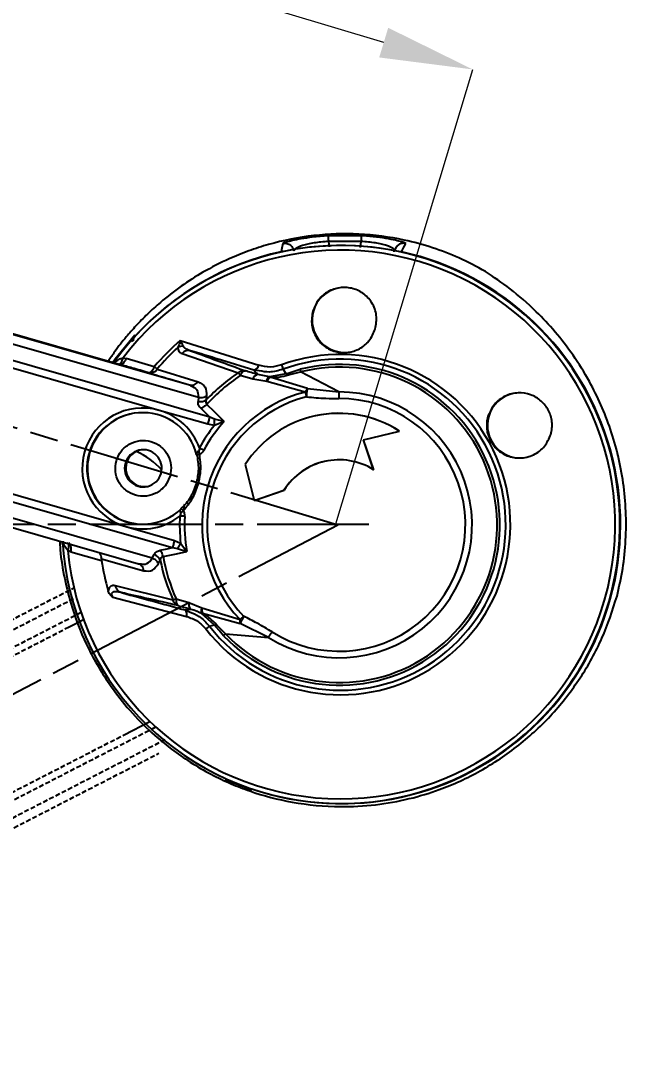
# Model space of a CAD drawing. Header units: millimetres. Extents: x 10469 to 13094, y 11322 to 13178.
# Drawn here: x 11049.4 to 11114.5, y 11862.6 to 11974.3 of the extents above; entities that cross this region are included whole.
import ezdxf

# ---------------------------------------------------------------- set-up
doc = ezdxf.new("R2010")
doc.units = ezdxf.units.MM
doc.linetypes.add('AM_ISO08W050', pattern=[18, 12, -1.5, 3, -1.5])
doc.linetypes.add('DASHED', pattern=[0.75, 0.5, -0.25])
for name, color, linetype, lineweight in [('AM_5', 3, 'Continuous', 25), ('AM_7', 4, 'AM_ISO08W050', 25), ('标注', 3, 'Continuous', 13)]:
    doc.layers.add(name, color=color, linetype=linetype, lineweight=lineweight)
doc.styles.add('SLDTEXTSTYLE1', font='txt.shx', dxfattribs={"width": 0.7, "bigfont": 'gbcbig.shx'})
doc.dimstyles.new('SLDDIMSTYLE12$0', dxfattribs={"dimtxt": 12, "dimasz": 10, "dimexe": 0, "dimexo": 0.0625, "dimgap": 0.875, "dimtad": 1, "dimdec": 1, "dimlfac": 1.8, "dimrnd": 1e-09, "dimzin": 12, "dimdsep": 46, "dimtxsty": 'SLDTEXTSTYLE1', "dimcen": 0.09, "dimdle": 8.16, "dimclrd": 3, "dimclre": 3, "dimadec": 0, "dimazin": 3, "dimtfac": 1, "dimtdec": 1, "dimtofl": 0, "dimtmove": 0, "dimatfit": 3, "dimfxl": 0, "dimfrac": 2, "dimtolj": 1, "dimlwd": 5, "dimlwe": 5, "dimarcsym": 0})
doc.dimstyles.new('SLDDIMSTYLE12$2', dxfattribs={"dimtxt": 12, "dimasz": 10, "dimexe": 0, "dimexo": 0.0625, "dimgap": 0.875, "dimtad": 1, "dimdec": 1, "dimlfac": 1.8, "dimrnd": 1e-09, "dimzin": 12, "dimdsep": 46, "dimtxsty": 'SLDTEXTSTYLE1', "dimcen": 0.09, "dimdle": 8.16, "dimclrd": 3, "dimclre": 3, "dimadec": 0, "dimazin": 3, "dimtfac": 1, "dimtdec": 1, "dimtofl": 0, "dimtmove": 0, "dimatfit": 3, "dimfxl": 0, "dimfrac": 2, "dimtolj": 1, "dimlwd": 5, "dimlwe": 5, "dimarcsym": 0})

# ---------------------------------------------------------------- blocks, each defined once
blk = doc.blocks.new('*D28')
at = {"layer": 'Defpoints', "color": 0, "transparency": 16777216}
for p in [(10840.06, 11993.36), (11083.47, 11920.04), (11083.47, 11920.04), (10813.68, 11858.92), (10858.18, 11802.62)]:
    blk.add_point(p, dxfattribs=at)
at = {"layer": '标注', "color": 3, "linetype": 'Continuous', "lineweight": 5, "transparency": 16777216}
blk.add_line((10840, 11993.38), (10818.59, 11999.82), dxfattribs=at)
at = {"layer": '标注', "color": 3, "lineweight": 5, "transparency": 16777216}
blk.add_line((10858.12, 11802.6), (10838.16, 11792.19), dxfattribs=at)
at = {"layer": '标注', "color": 3, "linetype": 'Continuous', "lineweight": 5, "transparency": 16777216}
blk.add_arc((11083.47, 11920.04), 276.63, 165.3097, 205.4569, dxfattribs=at)
at = {"layer": '标注', "color": 3, "transparency": 16777216}
for points in [[(10814.28, 11990.65), (10817.49, 11989.74), (10818.59, 11999.82)], [(10835.19, 11801.88), (10832.2, 11800.4), (10838.16, 11792.19)]]:
    blk.add_solid(points, dxfattribs=at)
at = {"layer": '标注', "color": 0, "transparency": 16777216, "insert": (10813.59, 11898.32), "char_height": 10, "attachment_point": 5, "rotation": 274.6015, "style": 'SLDTEXTSTYLE1'}
blk.add_mtext('\\A1;60%%D', dxfattribs=at)
blk = doc.blocks.new('*D26')
at = {"layer": 'AM_5', "color": 3, "linetype": 'Continuous', "lineweight": 5, "transparency": 16777216}
blk.add_arc((11083.54, 11920.11), 239.02, 165.7415, 177.6027, dxfattribs=at)
at = {"layer": 'AM_5', "color": 3, "transparency": 16777216}
for points in [[(10850.28, 11979.43), (10853.49, 11978.54), (10854.55, 11988.62)], [(10846.4, 11930.08), (10843.07, 11930.15), (10844.53, 11920.11)]]:
    blk.add_solid(points, dxfattribs=at)
at = {"layer": 'Defpoints', "color": 0, "transparency": 16777216}
for p in [(10824.56, 11997.59), (10849, 11966.15), (10833.14, 11920.11), (11083.65, 11920.08), (11086.8, 11920.11)]:
    blk.add_point(p, dxfattribs=at)
at = {"layer": 'AM_5', "color": 0, "transparency": 16777216, "insert": (10840.24, 11955.73), "char_height": 12, "attachment_point": 5, "rotation": 81.6721, "style": 'SLDTEXTSTYLE1'}
blk.add_mtext('\\A1;15%%D', dxfattribs=at)
blk = doc.blocks.new('*D27')
at = {"layer": 'AM_5', "color": 3, "linetype": 'Continuous', "lineweight": 5, "transparency": 16777216}
for p, q in [((10873.14, 11984.59), (10887.55, 12032.43)), ((11088.41, 11971.94), (10897.12, 12029.55))]:
    blk.add_line(p, q, dxfattribs=at)
at = {"layer": 'AM_5', "color": 3, "lineweight": 5, "transparency": 16777216}
blk.add_line((11083.26, 11920.17), (11097.98, 11969.05), dxfattribs=at)
at = {"layer": 'AM_5', "color": 3, "transparency": 16777216}
for points in [[(10897.6, 12031.15), (10896.64, 12027.95), (10887.55, 12032.43)], [(11088.89, 11973.53), (11087.92, 11970.34), (11097.98, 11969.05)]]:
    blk.add_solid(points, dxfattribs=at)
at = {"layer": 'Defpoints', "color": 0, "transparency": 16777216}
for p in [(10887.55, 12032.43), (10873.12, 11984.53), (11083.24, 11920.11)]:
    blk.add_point(p, dxfattribs=at)
at = {"layer": 'AM_5', "color": 0, "transparency": 16777216, "insert": (10994.75, 12007.33), "char_height": 12, "attachment_point": 5, "rotation": 343.2384, "style": 'SLDTEXTSTYLE1'}
blk.add_mtext('\\A1;245', dxfattribs=at)

msp = doc.modelspace()

# ---------------------------------------------------------------- linework, layer by layer
at = {"color": 7, "linetype": 'Continuous', "lineweight": 25}
for p, q in [((11082.431, 11951.165), (11080.717, 11951.009)), ((11086.006, 11951.165), (11082.431, 11951.165)), ((11086.56, 11951.127), (11086.006, 11951.165)), ((11077.596, 11950.377), (11077.539, 11950.341)), ((11085.958, 11950.548), (11082.461, 11950.548)), ((11082.461, 11950.548), (11082.537, 11949.962)), ((11085.958, 11950.548), (11085.884, 11949.919)), ((11090.789, 11950.341), (11090.585, 11950.438)), ((11077.51, 11949.447), (11077.496, 11949.444)), ((11080.839, 11943.08), (11080.78, 11943.067)), ((11046.373, 11941.191), (11067.524, 11935.126)), ((11059.966, 11937.306), (11046.399, 11941.197)), ((11046.068, 11940.223), (11068.478, 11933.797)), ((11066.528, 11939.919), (11066.442, 11939.6)), ((11066.528, 11939.919), (11074.958, 11937.237)), ((11066.528, 11939.919), (11066.664, 11939.657)), ((11064.271, 11932.389), (11045.352, 11937.814)), ((11069.717, 11931.661), (11045.576, 11938.584)), ((11060.377, 11938.05), (11060.723, 11937.978)), ((11063.735, 11937.087), (11060.723, 11937.978)), ((11066.736, 11938.507), (11072.769, 11936.431)), ((11074.446, 11936.72), (11070.947, 11937.788)), ((11059.432, 11937.459), (11059.446, 11937.502)), ((11059.871, 11937.357), (11060.044, 11937.323)), ((11060.044, 11937.323), (11059.966, 11937.306)), ((11064.037, 11936.826), (11068.439, 11935.448)), ((11075.018, 11936.647), (11074.446, 11936.72)), ((11077.913, 11936.334), (11077.58, 11936.804)), ((11077.913, 11936.334), (11078.656, 11936.568)), ((11078.169, 11936.2), (11079.469, 11936.52)), ((11078.656, 11936.568), (11079.404, 11936.803)), ((11083.589, 11934.367), (11079.469, 11936.52)), ((11063.069, 11936.447), (11063.327, 11936.37)), ((11074.32, 11935.728), (11072.969, 11936.122)), ((11075.826, 11935.483), (11074.32, 11935.728)), ((11076.11, 11936.007), (11074.876, 11936.232)), ((11079.974, 11934.362), (11075.826, 11935.483)), ((11077.913, 11936.334), (11076.11, 11936.007)), ((11080.206, 11934.726), (11076.19, 11935.943)), ((11067.524, 11935.126), (11067.638, 11935.049)), ((11067.524, 11935.126), (11067.765, 11935.096)), ((11067.75, 11935.099), (11067.734, 11935.049)), ((11080.206, 11934.726), (11083.589, 11934.367)), ((11068.478, 11933.797), (11068.435, 11933.352)), ((11069.345, 11933.938), (11069.312, 11933.504)), ((11069.493, 11930.892), (11064.271, 11932.389)), ((11069.717, 11931.661), (11068.75, 11932.611)), ((11070.218, 11931.457), (11069.717, 11931.661)), ((11071.241, 11931.188), (11070.196, 11930.775)), ((11071.241, 11931.188), (11070.218, 11931.457)), ((11081.087, 11931.805), (11081.077, 11931.803)), ((11099.696, 11931.749), (11099.617, 11931.732)), ((11070.196, 11930.775), (11069.493, 11930.892)), ((11086.22, 11929.203), (11090.087, 11930.167)), ((11086.23, 11929.205), (11090.097, 11930.17)), ((11090.097, 11930.17), (11090.087, 11930.167)), ((11086.23, 11929.205), (11086.22, 11929.203)), ((11087.323, 11926), (11086.22, 11929.203)), ((11087.333, 11926.002), (11086.23, 11929.205)), ((11056.717, 11927.796), (11056.777, 11927.809)), ((11068.286, 11927.692), (11068.317, 11927.621)), ((11068.497, 11928.009), (11068.59, 11927.651)), ((11060.622, 11926.706), (11060.751, 11926.734)), ((11073.506, 11926.557), (11074.47, 11922.69)), ((11041.769, 11925.318), (11060.688, 11919.893)), ((11087.333, 11926.002), (11087.323, 11926)), ((11041.553, 11924.55), (11065.693, 11917.627)), ((11074.47, 11922.69), (11077.673, 11923.793)), ((11074.48, 11922.692), (11077.683, 11923.795)), ((11077.683, 11923.795), (11077.673, 11923.793)), ((11040.86, 11921.966), (11062.023, 11915.897)), ((11063.517, 11916.494), (11041.107, 11922.921)), ((11074.48, 11922.692), (11074.47, 11922.69)), ((11066.862, 11921.621), (11066.592, 11921.368)), ((11060.688, 11919.893), (11065.91, 11918.395)), ((11053.793, 11918.323), (11053.817, 11917.96)), ((11065.693, 11917.627), (11066.226, 11917.534)), ((11065.91, 11918.395), (11066.568, 11918.121)), ((11066.226, 11917.534), (11067.235, 11917.216)), ((11066.568, 11918.121), (11067.235, 11917.216)), ((11054.762, 11917.19), (11054.432, 11917.315)), ((11054.762, 11917.19), (11058.066, 11916.255)), ((11058.052, 11916.427), (11062.618, 11915.146)), ((11063.517, 11916.494), (11063.715, 11916.889)), ((11062.011, 11915.9), (11062.159, 11915.903)), ((11062.241, 11915.848), (11062.224, 11915.8)), ((11064.177, 11915.913), (11064.377, 11916.293)), ((11065.758, 11911.979), (11059.571, 11913.52)), ((11059.261, 11912.293), (11067.212, 11910.222)), ((11066.089, 11912.131), (11067.443, 11911.743)), ((11067.126, 11910.859), (11067.05, 11910.924)), ((11067.05, 11910.924), (11067.516, 11910.708)), ((11067.443, 11911.743), (11068.848, 11911.148)), ((11068.848, 11911.148), (11072.956, 11909.885)), ((11056.133, 11909.876), (11054.569, 11909.073)), ((11070.171, 11909.335), (11068.814, 11910.56)), ((11068.915, 11910.569), (11072.961, 11909.457)), ((11069.662, 11909.187), (11070.171, 11909.335)), ((11070.716, 11908.7), (11070.171, 11909.335)), ((11071.392, 11908.349), (11070.458, 11909.308)), ((11071.188, 11908.149), (11070.716, 11908.7)), ((11076.02, 11907.966), (11072.961, 11909.457)), ((11071.392, 11908.349), (11076.02, 11907.966)), ((11060.507, 11897.508), (11063.271, 11898.928)), ((11071.355, 11892.709), (11074.227, 11891.569)), ((11074.236, 11891.683), (11074.234, 11891.678)), ((11090.116, 11890.786), (11090.13, 11890.789))]:
    msp.add_line(p, q, dxfattribs=at)
at = {"color": 7, "linetype": 'DASHED', "lineweight": 25}
for p, q in [((11035.494, 11903.243), (11055.068, 11913.294)), ((11035.934, 11902.329), (11055.353, 11912.3)), ((11055.862, 11910.638), (11036.697, 11900.797)), ((11054.569, 11909.073), (11037.06, 11900.082)), ((11042.999, 11888.518), (11060.507, 11897.508)), ((11043.367, 11887.81), (11063.888, 11898.347)), ((11064.896, 11896.966), (11044.156, 11886.317)), ((11044.63, 11885.452), (11064.215, 11895.509))]:
    msp.add_line(p, q, dxfattribs=at)
at = {"color": 7, "linetype": 'Continuous', "lineweight": 25, "flags": 128}
for points in [[(11077.539, 11950.341), (11077.445, 11949.838), (11077.372, 11949.443)], [(11090.317, 11949.443), (11090.582, 11949.946), (11090.789, 11950.341)], [(11077.6, 11949.467), (11077.571, 11949.466), (11077.372, 11949.443)], [(11089.708, 11949.864), (11089.494, 11949.457), (11089.477, 11949.424)], [(11061.63, 11940.474), (11059.527, 11937.901), (11059.202, 11937.446)], [(11061.697, 11940.397), (11061.66, 11940.44), (11061.63, 11940.474)], [(11063.069, 11936.447), (11063.151, 11936.439), (11063.238, 11936.46), (11063.328, 11936.508), (11063.419, 11936.582), (11063.507, 11936.68), (11063.591, 11936.799), (11063.668, 11936.936), (11063.735, 11937.087)], [(11071.241, 11931.188), (11070.192, 11932.215), (11069.367, 11933.023)], [(11064.372, 11917.342), (11065.112, 11917.502), (11065.693, 11917.627)], [(11064.678, 11916.668), (11066.111, 11916.975), (11067.235, 11917.216)], [(11074.234, 11891.678), (11074.23, 11891.617), (11074.227, 11891.569)]]:
    msp.add_lwpolyline(points, dxfattribs=at)
at = {"color": 7, "linetype": 'Continuous', "lineweight": 25}
for centre, radius, start, end in [((11083.806, 11920.116), 29.999, 343.99795, 144.37216), ((11083.819, 11920.118), 30, 343.99967, 102.14019), ((11083.798, 11920.114), 29.499, 185.44631, 142.55572), ((11083.844, 11920.126), 30.023, 102.44988, 137.53256), ((11083.844, 11920.124), 30.025, 251.33315, 77.54961), ((11084.204, 11942.115), 3.5, 102.14289, 164.00219), ((11084.204, 11942.115), 3.5, 163.99967, 282.14019), ((11083.779, 11920.111), 26.267, 131.05303, 139.73783), ((11083.775, 11920.11), 25.865, 132.57575, 139.73778), ((11066.826, 11938.196), 1.107, 89.51081, 119.80629), ((11066.926, 11938.159), 1.52, 99.92431, 108.57758), ((11083.733, 11920.1), 18.298, 217.80792, 110.19454), ((11083.725, 11920.098), 17.8, 217.80792, 110.19454), ((11063.285, 11937.321), 0.9, 256.13749, 326.65871), ((11040.158, 11909.435), 36.339, 48.9186, 49.54784), ((11083.647, 11920.081), 17.251, 223.76375, 104.2387), ((11083.641, 11920.08), 16.961, 223.76387, 104.23864), ((11074.273, 11937.403), 0.705, 284.25693, 346.38415), ((11083.645, 11920.082), 19.636, 123.62673, 136.87996), ((11083.641, 11920.081), 19.267, 123.6355, 137.80261), ((11097.529, 11952.307), 29.414, 212.6677, 213.38343), ((11074.994, 11935.544), 0.698, 99.68998, 164.75306), ((11076.787, 11935.096), 1.037, 125.1911, 158.08506), ((11083.614, 11920.074), 14.744, 104.28896, 223.71352), ((11083.614, 11920.074), 14.293, 237.90451, 90.09862), ((11081.206, 11933.834), 1.34, 138.28952, 156.79982), ((11162.65, 11954.882), 85.184, 193.93929, 194.29763), ((11083.612, 11920.074), 14.211, 104.28897, 223.71351), ((11083.611, 11920.074), 13.586, 237.90204, 90.10104), ((11103.061, 11930.784), 3.5, 102.14289, 164.00219), ((11062.48, 11926.141), 6.5, 74.0024, 254.00006), ((11062.484, 11926.142), 6, 14.63064, 164.00143), ((11062.544, 11926.155), 6, 102.1429, 164.00218), ((11062.479, 11926.141), 6.5, 19.98893, 73.99815), ((11083.601, 11920.072), 11.999, 57.28113, 147.28505), ((11083.611, 11920.074), 11.999, 57.2812, 102.14227), ((11083.625, 11920.077), 16.638, 138.10256, 151.14854), ((11103.061, 11930.784), 3.5, 163.99967, 282.14019), ((11083.627, 11920.077), 17.17, 141.46177, 151.14852), ((11062.485, 11926.142), 6, 163.9984, 313.36529), ((11062.544, 11926.155), 6, 163.99975, 282.14011), ((11062.544, 11926.155), 2, 343.99745, 164.00009), ((11062.673, 11926.183), 2, 104.03604, 164.00205), ((11058.578, 11920.803), 7.871, 40.83204, 65.81779), ((11006.312, 11815.299), 129.08, 60.91799, 61.15396), ((11062.544, 11926.155), 2, 163.99745, 344.00009), ((11062.673, 11926.183), 2, 163.99943, 280.24751), ((11083.601, 11920.072), 6.999, 57.88144, 147.88541), ((11083.611, 11920.074), 6.999, 102.14271, 147.88527), ((11062.48, 11926.14), 6.499, 253.99862, 308.0114), ((11083.628, 11920.077), 17.172, 176.85372, 186.53999), ((11083.626, 11920.077), 16.639, 176.85373, 189.89901), ((11083.806, 11920.114), 29.998, 183.43897, 344.001), ((11063.329, 11915.793), 1.161, 25.50508, 70.60837), ((11063.172, 11916.39), 1.532, 10.4509, 38.42547), ((11083.643, 11920.08), 19.27, 190.19887, 204.3629), ((11083.78, 11920.11), 26.001, 188.52543, 195.91771), ((11083.647, 11920.081), 19.639, 191.12072, 204.365), ((11118.385, 11796.957), 126.491, 114.42078, 114.58603), ((11083.82, 11920.117), 29.998, 282.14308, 344.002), ((11074.249, 11909.685), 1.308, 171.18744, 190.00395), ((11184.86, 11793.589), 161.391, 133.70869, 133.89737), ((11120.086, 11887.482), 51.998, 154.02865, 154.99957)]:
    msp.add_arc(centre, radius, start, end, dxfattribs=at)
for points, knots in [([(11099.352, 11947.321), (11098.413, 11947.828), (11096.609, 11948.801), (11093.663, 11949.922), (11090.102, 11950.896), (11085.789, 11951.467), (11080.791, 11951.306), (11076.83, 11950.517), (11073.853, 11949.554), (11071.471, 11948.586), (11069.028, 11947.329), (11066.57, 11945.749), (11064.607, 11944.221), (11063.007, 11942.769), (11061.787, 11941.524), (11060.611, 11940.182), (11059.605, 11938.917), (11058.998, 11938.006), (11058.761, 11937.652)], [0, 0, 0, 0, 0.0716141, 0.1376427, 0.2038002, 0.3043716, 0.402157, 0.5046925, 0.5521038, 0.6009821, 0.6712151, 0.7340966, 0.7994339, 0.8433201, 0.8852981, 0.9222529, 0.9697109, 1, 1, 1, 1]), ([(11080.717, 11951.009), (11080.307, 11950.951), (11079.475, 11950.834), (11078.549, 11950.642), (11077.87, 11950.473), (11077.688, 11950.409), (11077.596, 11950.377)], [0, 0, 0, 0, 0.2467046, 0.4997683, 0.7468748, 1, 1, 1, 1]), ([(11082.431, 11951.165), (11082.431, 11951.155), (11082.431, 11951.134), (11082.437, 11950.999), (11082.447, 11950.803), (11082.456, 11950.631), (11082.461, 11950.548)], [0, 0, 0, 0, 0.244843, 0.5001263, 0.7553423, 1, 1, 1, 1]), ([(11086.006, 11951.165), (11086.005, 11951.154), (11086.001, 11951.133), (11085.99, 11950.999), (11085.976, 11950.805), (11085.965, 11950.633), (11085.959, 11950.548)], [0, 0, 0, 0, 0.2506754, 0.4980464, 0.7510697, 1, 1, 1, 1]), ([(11090.585, 11950.438), (11090.429, 11950.486), (11090.123, 11950.578), (11089.215, 11950.779), (11088.029, 11950.984), (11087.047, 11951.08), (11086.56, 11951.127)], [0, 0, 0, 0, 0.2491031, 0.4901997, 0.7472817, 1, 1, 1, 1]), ([(11077.539, 11950.341), (11077.69, 11950.354), (11077.99, 11950.38), (11078.375, 11950.179), (11078.637, 11949.888), (11078.704, 11949.66), (11078.737, 11949.547)], [0, 0, 0, 0, 0.2799949, 0.5581407, 0.7800037, 1, 1, 1, 1]), ([(11082.461, 11950.548), (11082.191, 11950.533), (11081.652, 11950.502), (11080.891, 11950.398), (11080.218, 11950.264), (11079.477, 11950.059), (11078.845, 11949.788), (11078.773, 11949.628), (11078.737, 11949.547)], [0, 0, 0, 0, 0.1216848, 0.2436394, 0.3665866, 0.4908705, 0.7427966, 1, 1, 1, 1]), ([(11089.592, 11949.547), (11089.567, 11949.627), (11089.518, 11949.788), (11088.913, 11950.058), (11088.188, 11950.263), (11087.525, 11950.398), (11086.769, 11950.503), (11086.229, 11950.533), (11085.959, 11950.548)], [0, 0, 0, 0, 0.25669183, 0.50843056, 0.63281467, 0.75589912, 0.87804396, 1, 1, 1, 1]), ([(11090.789, 11950.341), (11090.724, 11950.352), (11090.592, 11950.373), (11090.39, 11950.354), (11090.196, 11950.297), (11090.018, 11950.203), (11089.864, 11950.075), (11089.761, 11949.959), (11089.721, 11949.88), (11089.712, 11949.862)], [0, 0, 0, 0, 0.1570011, 0.3172009, 0.4773885, 0.6343544, 0.7913438, 0.9515396, 1, 1, 1, 1]), ([(11113.496, 11912.393), (11113.719, 11913.378), (11114.163, 11915.349), (11114.47, 11918.428), (11114.493, 11921.522), (11114.211, 11924.577), (11113.648, 11927.539), (11112.828, 11930.367), (11111.781, 11933.038), (11110.433, 11935.745), (11108.77, 11938.401), (11106.823, 11940.906), (11104.528, 11943.343), (11101.924, 11945.592), (11100.223, 11946.736), (11099.352, 11947.321)], [0, 0, 0, 0, 0.0627951, 0.1255982, 0.1880794, 0.2505771, 0.3126556, 0.3746993, 0.4372762, 0.5009385, 0.5820109, 0.6649965, 0.7507977, 0.8724761, 1, 1, 1, 1]), ([(11087.499, 11941.135), (11087.58, 11941.627), (11087.739, 11942.588), (11087.289, 11943.776), (11086.7, 11944.538), (11086.174, 11944.99), (11085.587, 11945.323), (11084.96, 11945.533), (11084.313, 11945.621), (11083.664, 11945.59), (11083.027, 11945.439), (11082.214, 11945.075), (11081.299, 11944.317), (11080.959, 11943.497), (11080.78, 11943.067)], [0, 0, 0, 0, 0.1454096, 0.2843678, 0.3500183, 0.4113214, 0.4701235, 0.5269841, 0.5816264, 0.6365696, 0.6922624, 0.749136, 0.868448, 1, 1, 1, 1]), ([(11080.78, 11943.067), (11080.701, 11942.571), (11080.542, 11941.579), (11081.079, 11940.192), (11081.919, 11939.304), (11082.736, 11938.86), (11083.353, 11938.661), (11083.983, 11938.58), (11084.607, 11938.612), (11085.22, 11938.755), (11086.028, 11939.104), (11086.959, 11939.854), (11087.312, 11940.691), (11087.499, 11941.135)], [0, 0, 0, 0, 0.1426319, 0.2854821, 0.4161443, 0.4747377, 0.529504, 0.5816768, 0.6338546, 0.6858561, 0.7410149, 0.8625746, 1, 1, 1, 1]), ([(11061.63, 11940.474), (11061.581, 11940.415), (11061.486, 11940.299), (11061.399, 11940.093), (11061.362, 11939.915), (11061.371, 11939.809), (11061.373, 11939.776)], [0, 0, 0, 0, 0.3001412, 0.5845824, 0.8690123, 1, 1, 1, 1]), ([(11061.697, 11940.397), (11061.652, 11940.339), (11061.559, 11940.223), (11061.477, 11940.039), (11061.459, 11939.916), (11061.452, 11939.868)], [0, 0, 0, 0, 0.3723099, 0.7541245, 1, 1, 1, 1]), ([(11066.275, 11939.157), (11066.274, 11939.076), (11066.27, 11938.904), (11066.41, 11938.664), (11066.607, 11938.569), (11066.736, 11938.507)], [0, 0, 0, 0, 0.2320046, 0.4979825, 1, 1, 1, 1]), ([(11066.442, 11939.6), (11066.412, 11939.508), (11066.361, 11939.35), (11066.3, 11939.213), (11066.275, 11939.157)], [0, 0, 0, 0, 0.5830316, 1, 1, 1, 1]), ([(11066.835, 11939.303), (11066.808, 11939.361), (11066.759, 11939.469), (11066.694, 11939.597), (11066.664, 11939.657)], [0, 0, 0, 0, 0.5364801, 1, 1, 1, 1]), ([(11067.627, 11938.807), (11067.551, 11938.82), (11067.395, 11938.847), (11067.152, 11938.798), (11066.921, 11938.688), (11066.797, 11938.567), (11066.736, 11938.507)], [0, 0, 0, 0, 0.2454954, 0.5, 0.7545047, 1, 1, 1, 1]), ([(11066.835, 11939.303), (11066.869, 11939.253), (11066.945, 11939.137), (11067.209, 11938.965), (11067.459, 11938.87), (11067.627, 11938.807)], [0, 0, 0, 0, 0.2031095, 0.4647797, 1, 1, 1, 1]), ([(11067.627, 11938.807), (11068.742, 11938.395), (11070.656, 11937.689), (11072.695, 11936.95), (11073.547, 11936.641)], [0, 0, 0, 0, 0.5820752, 1, 1, 1, 1]), ([(11070.947, 11937.788), (11070.873, 11937.811), (11069.75, 11938.153), (11068.652, 11938.491), (11067.627, 11938.807)], [0, 0, 0, 0, 0.0662016, 1, 1, 1, 1]), ([(11059.446, 11937.502), (11059.601, 11937.637), (11059.874, 11937.875), (11060.225, 11937.997), (11060.377, 11938.05)], [0, 0, 0, 0, 0.5684211, 1, 1, 1, 1]), ([(11059.871, 11937.357), (11059.919, 11937.362), (11060.019, 11937.373), (11060.167, 11937.522), (11060.296, 11937.752), (11060.35, 11937.952), (11060.377, 11938.05)], [0, 0, 0, 0, 0.2432266, 0.5000017, 0.7567759, 1, 1, 1, 1]), ([(11060.044, 11937.323), (11060.099, 11937.319), (11060.212, 11937.311), (11060.404, 11937.446), (11060.587, 11937.674), (11060.679, 11937.879), (11060.723, 11937.978)], [0, 0, 0, 0, 0.2423334, 0.4999392, 0.757578, 1, 1, 1, 1]), ([(11063.069, 11936.447), (11062.499, 11936.612), (11061.489, 11936.904), (11060.483, 11937.196), (11060.044, 11937.323)], [0, 0, 0, 0, 0.5642907, 1, 1, 1, 1]), ([(11073.547, 11936.641), (11073.501, 11936.642), (11073.439, 11936.643), (11073.338, 11936.593), (11073.236, 11936.518), (11073.1, 11936.366), (11073.012, 11936.204), (11072.968, 11936.123)], [0, 0, 0, 0, 0.2498451, 0.3419699, 0.5003268, 0.7501647, 1, 1, 1, 1]), ([(11074.876, 11936.232), (11074.63, 11936.308), (11074.186, 11936.444), (11073.744, 11936.58), (11073.547, 11936.641)], [0, 0, 0, 0, 0.5530907, 1, 1, 1, 1]), ([(11074.876, 11936.232), (11074.795, 11936.324), (11074.651, 11936.487), (11074.509, 11936.649), (11074.446, 11936.72)], [0, 0, 0, 0, 0.5617548, 1, 1, 1, 1]), ([(11077.417, 11937.273), (11077.025, 11937.169), (11076.183, 11936.946), (11075.385, 11937.136), (11074.958, 11937.237)], [0, 0, 0, 0, 0.4644483, 1, 1, 1, 1]), ([(11077.58, 11936.804), (11077.082, 11936.659), (11076.218, 11936.409), (11075.375, 11936.576), (11075.018, 11936.647)], [0, 0, 0, 0, 0.5775061, 1, 1, 1, 1]), ([(11063.327, 11936.37), (11064.086, 11936.145), (11065.467, 11935.735), (11066.885, 11935.315), (11067.524, 11935.126)], [0, 0, 0, 0, 0.5495061, 1, 1, 1, 1]), ([(11067.765, 11935.096), (11067.849, 11935.107), (11068.018, 11935.129), (11068.254, 11935.254), (11068.378, 11935.384), (11068.439, 11935.448)], [0, 0, 0, 0, 0.3395659, 0.6771788, 1, 1, 1, 1]), ([(11068.439, 11935.448), (11068.739, 11935.301), (11069.295, 11935.029), (11069.329, 11934.282), (11069.345, 11933.938)], [0, 0, 0, 0, 0.5395057, 1, 1, 1, 1]), ([(11075.826, 11935.483), (11075.844, 11935.556), (11075.879, 11935.702), (11075.95, 11935.866), (11076.021, 11935.964), (11076.075, 11935.999), (11076.101, 11936.006), (11076.109, 11936.007), (11076.11, 11936.007)], [0, 0, 0, 0, 0.2498824, 0.4997694, 0.7496604, 0.9255481, 0.9908934, 1, 1, 1, 1]), ([(11076.19, 11935.943), (11076.19, 11935.943), (11076.19, 11935.943), (11076.19, 11935.943), (11076.19, 11935.943), (11076.178, 11935.961), (11076.153, 11935.991), (11076.125, 11936.002), (11076.11, 11936.007)], [0, 0, 0, 0, 0.0000335, 0.000106, 0.0003683, 0.001362, 0.4820163, 1, 1, 1, 1]), ([(11076.19, 11935.943), (11076.304, 11935.939), (11076.619, 11935.929), (11077.288, 11935.969), (11077.824, 11936.109), (11078.169, 11936.2)], [0, 0, 0, 0, 0.1685681, 0.4640042, 1, 1, 1, 1]), ([(11077.913, 11936.334), (11077.951, 11936.332), (11078.026, 11936.329), (11078.121, 11936.243), (11078.169, 11936.2)], [0, 0, 0, 0, 0.5021576, 1, 1, 1, 1]), ([(11067.638, 11935.049), (11067.896, 11934.933), (11068.408, 11934.704), (11068.455, 11934.097), (11068.478, 11933.797)], [0, 0, 0, 0, 0.504897, 1, 1, 1, 1]), ([(11080.104, 11933.845), (11080.115, 11933.921), (11080.136, 11934.077), (11080.15, 11934.314), (11080.192, 11934.552), (11080.201, 11934.665), (11080.206, 11934.726)], [0, 0, 0, 0, 0.2100867, 0.4354712, 0.6954439, 1, 1, 1, 1]), ([(11106.374, 11929.808), (11106.425, 11930.029), (11106.525, 11930.463), (11106.514, 11931.141), (11106.385, 11931.791), (11106.139, 11932.395), (11105.788, 11932.94), (11105.186, 11933.58), (11104.189, 11934.162), (11102.8, 11934.36), (11101.407, 11933.994), (11100.214, 11933.109), (11099.813, 11932.184), (11099.617, 11931.732)], [0, 0, 0, 0, 0.0608535, 0.1193328, 0.1758288, 0.2307749, 0.2847904, 0.339989, 0.4550176, 0.579343, 0.7165648, 0.8612718, 1, 1, 1, 1]), ([(11068.435, 11933.352), (11068.512, 11933.34), (11068.667, 11933.316), (11068.903, 11933.337), (11069.127, 11933.396), (11069.251, 11933.468), (11069.312, 11933.504)], [0, 0, 0, 0, 0.2465031, 0.5000051, 0.7535045, 1, 1, 1, 1]), ([(11068.75, 11932.611), (11068.653, 11932.727), (11068.447, 11932.972), (11068.439, 11933.221), (11068.435, 11933.352)], [0, 0, 0, 0, 0.471381, 1, 1, 1, 1]), ([(11068.478, 11933.797), (11068.552, 11933.785), (11068.704, 11933.76), (11068.935, 11933.778), (11069.157, 11933.833), (11069.282, 11933.903), (11069.345, 11933.938)], [0, 0, 0, 0, 0.2424888, 0.4944094, 0.7492399, 1, 1, 1, 1]), ([(11069.312, 11933.504), (11069.287, 11933.412), (11069.251, 11933.282), (11069.294, 11933.116), (11069.344, 11933.053), (11069.367, 11933.023)], [0, 0, 0, 0, 0.5578773, 0.7889784, 1, 1, 1, 1]), ([(11080.104, 11933.845), (11080.795, 11933.782), (11081.954, 11933.675), (11083.118, 11933.664), (11083.587, 11933.659)], [0, 0, 0, 0, 0.5961974, 1, 1, 1, 1]), ([(11069.367, 11933.023), (11069.32, 11932.976), (11069.225, 11932.882), (11069.067, 11932.765), (11068.906, 11932.669), (11068.801, 11932.631), (11068.75, 11932.611)], [0, 0, 0, 0, 0.2474529, 0.4999677, 0.7524992, 1, 1, 1, 1]), ([(11070.196, 11930.775), (11070.198, 11930.838), (11070.202, 11930.964), (11070.207, 11931.146), (11070.213, 11931.315), (11070.217, 11931.41), (11070.218, 11931.457)], [0, 0, 0, 0, 0.250968, 0.5042543, 0.7553572, 1, 1, 1, 1]), ([(11099.617, 11931.732), (11099.565, 11931.505), (11099.465, 11931.072), (11099.477, 11930.397), (11099.602, 11929.76), (11099.84, 11929.167), (11100.176, 11928.633), (11100.757, 11927.998), (11101.739, 11927.401), (11103.131, 11927.172), (11104.551, 11927.525), (11105.773, 11928.42), (11106.179, 11929.358), (11106.374, 11929.808)], [0, 0, 0, 0, 0.06397863, 0.1218211, 0.17743232, 0.23069626, 0.2827302, 0.33609245, 0.449634, 0.58030579, 0.7241629, 0.86755986, 1, 1, 1, 1]), ([(11068.29, 11927.658), (11068.391, 11927.122), (11068.585, 11926.103), (11068.354, 11925.007), (11068.244, 11924.486)], [0, 0, 0, 0, 0.5248896, 1, 1, 1, 1]), ([(11068.497, 11928.009), (11068.46, 11927.989), (11068.385, 11927.949), (11068.309, 11927.858), (11068.27, 11927.763), (11068.283, 11927.691), (11068.29, 11927.658)], [0, 0, 0, 0, 0.2175002, 0.4456339, 0.7453176, 1, 1, 1, 1]), ([(11068.59, 11927.651), (11068.551, 11927.642), (11068.471, 11927.622), (11068.373, 11927.614), (11068.308, 11927.618), (11068.295, 11927.645), (11068.29, 11927.658)], [0, 0, 0, 0, 0.2175407, 0.446787, 0.7432095, 1, 1, 1, 1]), ([(11068.464, 11924.421), (11068.583, 11924.97), (11068.821, 11926.071), (11068.667, 11927.123), (11068.591, 11927.651)], [0, 0, 0, 0, 0.4984638, 1, 1, 1, 1]), ([(11068.588, 11928.363), (11068.585, 11928.288), (11068.581, 11928.182), (11068.548, 11928.069), (11068.52, 11928.025), (11068.504, 11928.014), (11068.497, 11928.009)], [0, 0, 0, 0, 0.5873569, 0.8346977, 0.9249512, 1, 1, 1, 1]), ([(11069.053, 11928.105), (11068.994, 11928.011), (11068.903, 11927.865), (11068.736, 11927.715), (11068.638, 11927.672), (11068.591, 11927.651)], [0, 0, 0, 0, 0.4918514, 0.7535128, 1, 1, 1, 1]), ([(11068.244, 11924.486), (11068.061, 11923.987), (11067.677, 11922.936), (11066.973, 11922.178), (11066.604, 11921.78)], [0, 0, 0, 0, 0.4752705, 1, 1, 1, 1]), ([(11066.862, 11921.621), (11067.208, 11922.029), (11067.895, 11922.837), (11068.276, 11923.896), (11068.464, 11924.421)], [0, 0, 0, 0, 0.5045108, 1, 1, 1, 1]), ([(11068.464, 11924.421), (11068.432, 11924.43), (11068.367, 11924.449), (11068.297, 11924.47), (11068.251, 11924.484), (11068.246, 11924.486), (11068.244, 11924.486)], [0, 0, 0, 0, 0.2492627, 0.5044271, 0.7572703, 1, 1, 1, 1]), ([(11066.934, 11921.713), (11066.93, 11921.775), (11066.917, 11921.976), (11066.98, 11922.17), (11067.023, 11922.303)], [0, 0, 0, 0, 0.3105302, 1, 1, 1, 1]), ([(11066.482, 11921.019), (11066.519, 11921.083), (11066.571, 11921.176), (11066.604, 11921.289), (11066.604, 11921.342), (11066.596, 11921.36), (11066.592, 11921.368)], [0, 0, 0, 0, 0.5788982, 0.8325061, 0.9242536, 1, 1, 1, 1]), ([(11066.592, 11921.368), (11066.573, 11921.402), (11066.533, 11921.473), (11066.513, 11921.58), (11066.53, 11921.691), (11066.578, 11921.749), (11066.604, 11921.78)], [0, 0, 0, 0, 0.2051839, 0.4197613, 0.6800214, 1, 1, 1, 1]), ([(11066.862, 11921.621), (11066.832, 11921.652), (11066.771, 11921.716), (11066.698, 11921.771), (11066.638, 11921.797), (11066.616, 11921.786), (11066.604, 11921.78)], [0, 0, 0, 0, 0.2283661, 0.4781223, 0.7150622, 1, 1, 1, 1]), ([(11067.013, 11920.99), (11067.013, 11921.1), (11067.013, 11921.27), (11066.952, 11921.487), (11066.891, 11921.578), (11066.862, 11921.621)], [0, 0, 0, 0, 0.4836103, 0.7508269, 1, 1, 1, 1]), ([(11053.578, 11918.319), (11053.583, 11918.135), (11053.617, 11916.931), (11053.98, 11914.695), (11054.812, 11911.139), (11056.335, 11907.164), (11058.482, 11903.423), (11060.817, 11900.377), (11063.074, 11898.015), (11065.374, 11896.075), (11067.621, 11894.509), (11069.767, 11893.264), (11071.917, 11892.241), (11074.787, 11891.13), (11078.697, 11890.102), (11083.265, 11889.674), (11087.501, 11889.906), (11091.062, 11890.545), (11094.872, 11891.696), (11098.893, 11893.531), (11103.007, 11896.284), (11106.632, 11899.669), (11109.639, 11903.565), (11112.024, 11907.841), (11113.006, 11910.877), (11113.496, 11912.393)], [0, 0, 0, 0, 0.00690461, 0.0451883, 0.08283495, 0.13974833, 0.19650273, 0.2340919, 0.27350438, 0.30976804, 0.3380985, 0.36810574, 0.39538295, 0.42019079, 0.47424837, 0.53427599, 0.57764847, 0.62021225, 0.65871271, 0.71468253, 0.77202122, 0.82888477, 0.88558838, 0.94288579, 1, 1, 1, 1]), ([(11054.432, 11917.315), (11054.326, 11917.447), (11054.095, 11917.739), (11053.99, 11918.087), (11053.934, 11918.277)], [0, 0, 0, 0, 0.4544713, 1, 1, 1, 1]), ([(11054.367, 11918.162), (11054.406, 11918.133), (11054.484, 11918.074), (11054.532, 11917.873), (11054.521, 11917.612), (11054.461, 11917.412), (11054.432, 11917.315)], [0, 0, 0, 0, 0.2407228, 0.4965557, 0.7542523, 1, 1, 1, 1]), ([(11054.763, 11917.19), (11054.778, 11917.297), (11054.809, 11917.52), (11054.773, 11917.808), (11054.681, 11918.022), (11054.581, 11918.073), (11054.532, 11918.098)], [0, 0, 0, 0, 0.2424241, 0.5000639, 0.757669, 1, 1, 1, 1]), ([(11066.568, 11918.121), (11066.537, 11918.068), (11066.474, 11917.96), (11066.383, 11917.804), (11066.298, 11917.658), (11066.25, 11917.575), (11066.226, 11917.534)], [0, 0, 0, 0, 0.2477926, 0.5000002, 0.7522078, 1, 1, 1, 1]), ([(11058.052, 11916.427), (11058.044, 11916.517), (11058.029, 11916.71), (11057.924, 11916.957), (11057.809, 11917.068), (11057.754, 11917.121)], [0, 0, 0, 0, 0.31238, 0.6677205, 1, 1, 1, 1]), ([(11058.052, 11916.427), (11058.053, 11916.396), (11058.054, 11916.339), (11058.062, 11916.281), (11058.066, 11916.255)], [0, 0, 0, 0, 0.5485339, 1, 1, 1, 1]), ([(11062.159, 11915.903), (11062.434, 11915.861), (11062.983, 11915.776), (11063.339, 11916.255), (11063.517, 11916.494)], [0, 0, 0, 0, 0.5010464, 1, 1, 1, 1]), ([(11064.177, 11915.913), (11064.142, 11915.976), (11064.074, 11916.102), (11063.914, 11916.268), (11063.727, 11916.405), (11063.586, 11916.465), (11063.517, 11916.494)], [0, 0, 0, 0, 0.2507607, 0.5055916, 0.7575122, 1, 1, 1, 1]), ([(11063.715, 11916.889), (11063.797, 11917.007), (11063.938, 11917.21), (11064.244, 11917.303), (11064.372, 11917.342)], [0, 0, 0, 0, 0.5822537, 1, 1, 1, 1]), ([(11064.678, 11916.668), (11064.637, 11916.653), (11064.553, 11916.621), (11064.437, 11916.497), (11064.401, 11916.374), (11064.377, 11916.293)], [0, 0, 0, 0, 0.2413974, 0.5018091, 1, 1, 1, 1]), ([(11062.233, 11915.798), (11062.232, 11915.798), (11062.171, 11915.854), (11062.091, 11915.877), (11062.011, 11915.9)], [0, 0, 0, 0, 0.006595, 1, 1, 1, 1]), ([(11062.618, 11915.146), (11062.6, 11915.232), (11062.564, 11915.407), (11062.43, 11915.637), (11062.299, 11915.744), (11062.233, 11915.798)], [0, 0, 0, 0, 0.3235264, 0.6618766, 1, 1, 1, 1]), ([(11062.618, 11915.146), (11062.948, 11915.106), (11063.561, 11915.03), (11063.982, 11915.635), (11064.177, 11915.913)], [0, 0, 0, 0, 0.5390753, 1, 1, 1, 1]), ([(11059.571, 11913.52), (11059.444, 11913.539), (11059.217, 11913.572), (11058.972, 11913.44), (11058.827, 11913.239), (11058.792, 11913.062), (11058.775, 11912.979)], [0, 0, 0, 0, 0.37521, 0.6669858, 0.8447724, 1, 1, 1, 1]), ([(11060.17, 11912.797), (11060.098, 11912.826), (11059.951, 11912.885), (11059.77, 11913.054), (11059.633, 11913.269), (11059.592, 11913.437), (11059.571, 11913.52)], [0, 0, 0, 0, 0.2454954, 0.5, 0.7545046, 1, 1, 1, 1]), ([(11059.261, 11912.293), (11059.144, 11912.393), (11058.93, 11912.578), (11058.824, 11912.853), (11058.775, 11912.979)], [0, 0, 0, 0, 0.5416834, 1, 1, 1, 1]), ([(11060.17, 11912.797), (11060.006, 11912.833), (11059.728, 11912.893), (11059.423, 11912.884), (11059.263, 11912.827), (11059.188, 11912.772), (11059.141, 11912.699), (11059.128, 11912.603), (11059.15, 11912.499), (11059.196, 11912.394), (11059.238, 11912.329), (11059.261, 11912.293)], [0, 0, 0, 0, 0.3392548, 0.5783472, 0.6635743, 0.7304267, 0.7889961, 0.8436092, 0.8910481, 0.9412032, 1, 1, 1, 1]), ([(11060.17, 11912.797), (11061.483, 11912.441), (11063.753, 11911.825), (11066.073, 11911.191), (11067.05, 11910.924)], [0, 0, 0, 0, 0.5786818, 1, 1, 1, 1]), ([(11066.308, 11911.392), (11065.176, 11911.654), (11063.072, 11912.14), (11061.087, 11912.589), (11060.17, 11912.797)], [0, 0, 0, 0, 0.53796346, 1, 1, 1, 1]), ([(11066.308, 11911.392), (11066.245, 11911.417), (11066.12, 11911.466), (11065.963, 11911.601), (11065.834, 11911.771), (11065.783, 11911.91), (11065.758, 11911.979)], [0, 0, 0, 0, 0.249989, 0.5000113, 0.7500081, 1, 1, 1, 1]), ([(11066.308, 11911.392), (11066.561, 11911.324), (11067.007, 11911.203), (11067.455, 11911.081), (11067.65, 11911.028)], [0, 0, 0, 0, 0.5669451, 1, 1, 1, 1]), ([(11067.05, 11910.924), (11067.161, 11910.943), (11067.36, 11910.979), (11067.561, 11911.013), (11067.65, 11911.028)], [0, 0, 0, 0, 0.5582261, 1, 1, 1, 1]), ([(11067.212, 11910.222), (11067.219, 11910.308), (11067.234, 11910.485), (11067.206, 11910.697), (11067.167, 11910.827), (11067.131, 11910.855), (11067.126, 11910.859)], [0, 0, 0, 0, 0.3058422, 0.6271066, 0.9505017, 1, 1, 1, 1]), ([(11067.443, 11911.743), (11067.438, 11911.656), (11067.428, 11911.477), (11067.466, 11911.257), (11067.539, 11911.093), (11067.613, 11911.05), (11067.65, 11911.028)], [0, 0, 0, 0, 0.2446171, 0.4999989, 0.7553814, 1, 1, 1, 1]), ([(11067.65, 11911.028), (11067.877, 11910.96), (11068.269, 11910.841), (11068.652, 11910.643), (11068.814, 11910.56)], [0, 0, 0, 0, 0.5802265, 1, 1, 1, 1]), ([(11068.848, 11911.148), (11068.825, 11911.077), (11068.778, 11910.935), (11068.752, 11910.76), (11068.76, 11910.641), (11068.787, 11910.586), (11068.805, 11910.567), (11068.811, 11910.562), (11068.813, 11910.56), (11068.814, 11910.56)], [0, 0, 0, 0, 0.2498868, 0.4997726, 0.7496574, 0.9252916, 0.9752659, 0.9907836, 1, 1, 1, 1]), ([(11068.848, 11911.148), (11068.841, 11911.027), (11068.827, 11910.786), (11068.885, 11910.641), (11068.915, 11910.569)], [0, 0, 0, 0, 0.50000164, 1, 1, 1, 1]), ([(11067.212, 11910.222), (11067.626, 11910.081), (11068.402, 11909.816), (11068.998, 11909.18), (11069.277, 11908.883)], [0, 0, 0, 0, 0.5331504, 1, 1, 1, 1]), ([(11067.516, 11910.708), (11067.874, 11910.573), (11068.698, 11910.26), (11069.313, 11909.575), (11069.662, 11909.187)], [0, 0, 0, 0, 0.43349735, 1, 1, 1, 1]), ([(11068.814, 11910.56), (11068.828, 11910.556), (11068.85, 11910.551), (11068.883, 11910.558), (11068.902, 11910.564), (11068.911, 11910.567), (11068.915, 11910.569)], [0, 0, 0, 0, 0.4977473, 0.7571245, 0.91733, 1, 1, 1, 1]), ([(11070.458, 11909.308), (11070.229, 11909.552), (11069.849, 11909.956), (11069.336, 11910.319), (11069.05, 11910.493), (11068.952, 11910.548), (11068.915, 11910.569)], [0, 0, 0, 0, 0.5043385, 0.834166, 0.9378931, 1, 1, 1, 1]), ([(11076.392, 11908.565), (11075.869, 11908.882), (11074.875, 11909.486), (11073.834, 11910.006), (11073.34, 11910.253)], [0, 0, 0, 0, 0.5256141, 1, 1, 1, 1]), ([(11070.171, 11909.335), (11070.204, 11909.315), (11070.27, 11909.277), (11070.395, 11909.297), (11070.458, 11909.308)], [0, 0, 0, 0, 0.5000001, 1, 1, 1, 1]), ([(11074.234, 11891.678), (11074.234, 11891.678), (11074.234, 11891.678), (11074.234, 11891.678), (11074.234, 11891.678)], [0, 0, 0, 0, 0.56, 1, 1, 1, 1])]:
    msp.add_open_spline(points, degree=3, knots=knots, dxfattribs=at)
for points in [[(11072.771, 11936.433), (11072.829, 11936.478), (11072.945, 11936.568), (11073.145, 11936.645), (11073.35, 11936.677), (11073.481, 11936.653), (11073.547, 11936.641)], [(11077.417, 11937.273), (11077.44, 11937.209), (11077.485, 11937.082), (11077.536, 11936.939), (11077.571, 11936.837), (11077.577, 11936.815), (11077.58, 11936.804)], [(11079.404, 11936.803), (11079.408, 11936.784), (11079.415, 11936.745), (11079.451, 11936.595), (11079.469, 11936.52)], [(11083.589, 11934.367), (11083.589, 11934.318), (11083.588, 11934.22), (11083.587, 11934.044), (11083.587, 11933.856), (11083.587, 11933.725), (11083.587, 11933.659)], [(11069.493, 11930.892), (11069.514, 11930.966), (11069.557, 11931.115), (11069.618, 11931.325), (11069.674, 11931.515), (11069.703, 11931.613), (11069.717, 11931.661)], [(11059.66, 11926.982), (11059.812, 11927.347), (11060.115, 11928.077), (11061.057, 11928.845), (11062.194, 11929.213), (11063.392, 11929.114), (11064.461, 11928.563), (11065.231, 11927.649), (11065.622, 11926.497), (11065.493, 11925.718), (11065.428, 11925.328)], [(11065.428, 11925.328), (11065.276, 11924.963), (11064.973, 11924.233), (11064.031, 11923.464), (11062.894, 11923.096), (11061.696, 11923.196), (11060.627, 11923.746), (11059.857, 11924.661), (11059.466, 11925.812), (11059.596, 11926.592), (11059.66, 11926.982)], [(11067.013, 11920.99), (11066.93, 11920.995), (11066.764, 11921.004), (11066.576, 11921.014), (11066.482, 11921.019)], [(11065.91, 11918.395), (11065.889, 11918.321), (11065.846, 11918.172), (11065.787, 11917.962), (11065.733, 11917.772), (11065.707, 11917.676), (11065.693, 11917.627)], [(11066.089, 11912.131), (11066.084, 11912.039), (11066.073, 11911.856), (11066.113, 11911.631), (11066.189, 11911.461), (11066.268, 11911.415), (11066.307, 11911.392)], [(11069.277, 11908.883), (11069.33, 11908.925), (11069.436, 11909.008), (11069.554, 11909.1), (11069.637, 11909.166), (11069.654, 11909.18), (11069.662, 11909.187)], [(11076.02, 11907.966), (11076.045, 11908.008), (11076.096, 11908.09), (11076.189, 11908.239), (11076.288, 11908.398), (11076.358, 11908.509), (11076.392, 11908.565)], [(11071.188, 11908.149), (11071.201, 11908.162), (11071.227, 11908.189), (11071.337, 11908.295), (11071.392, 11908.349)]]:
    msp.add_open_spline(points, degree=3, dxfattribs=at)
at = {"layer": 'AM_7'}
for p, q in [((11083.469, 11920.044), (10840.055, 11993.357)), ((11086.795, 11920.113), (10833.144, 11920.113)), ((11083.469, 11920.044), (10858.179, 11802.625))]:
    msp.add_line(p, q, dxfattribs=at)

# ---------------------------------------------------------------- dimensions: what is measured, and where the dimension line sits
at = {"layer": 'AM_5'}
dim = msp.add_linear_dim(base=(10887.546, 12032.434), p1=(11083.24, 11920.113), p2=(10873.119, 11984.533), angle=163.23837, text='245', dimstyle='SLDDIMSTYLE12$0', override={"dimlfac": 1, "dimpost": ''}, dxfattribs=at)
dim.commit()
dim.dimension.update_dxf_attribs({"geometry": '*D27', "text_midpoint": (10994.746, 12007.327)})
dim = msp.add_angular_dim_2l(base=(10849, 11966.145), line1=((11083.647, 11920.081), (10824.565, 11997.593)), line2=((11086.795, 11920.113), (10833.144, 11920.113)), text='15%%D', dimstyle='SLDDIMSTYLE12$2', override={"dimlfac": 1}, dxfattribs=at)
dim.commit()
dim.dimension.update_dxf_attribs({"geometry": '*D26', "text_midpoint": (10840.243, 11955.728)})
at = {"layer": '标注'}
dim = msp.add_angular_dim_2l(base=(10813.675, 11858.922), line1=((11083.469, 11920.044), (10840.055, 11993.357)), line2=((11083.469, 11920.044), (10858.179, 11802.625)), text='60%%D', dimstyle='SLDDIMSTYLE12$2', override={"dimtxt": 10, "dimadec": 3, "dimtdec": 3, "dimtzin": 0}, dxfattribs=at)
dim.commit()
dim.dimension.update_dxf_attribs({"geometry": '*D28', "text_midpoint": (10807.73, 11897.851), "dimtype": 162})

doc.saveas('drawing.dxf')
